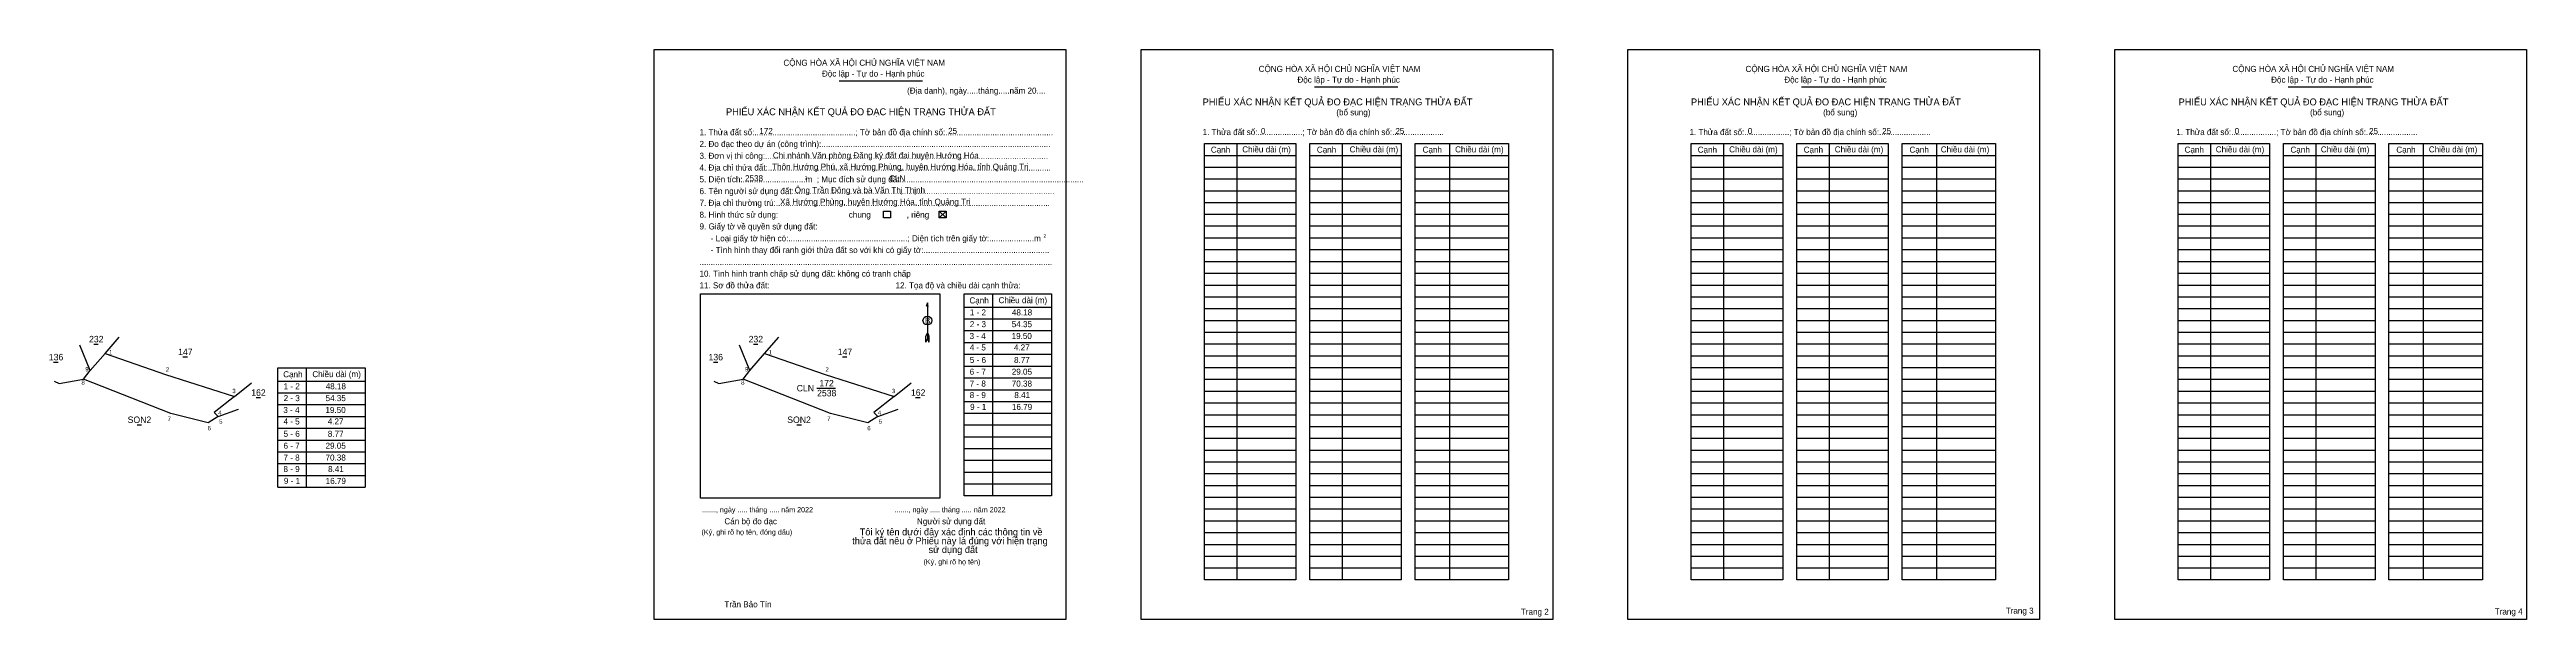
# Model space of a CAD drawing. Extents: x 537164 to 539024, y 1852337 to 1852764.
import ezdxf

# ---------------------------------------------------------------- set-up
doc = ezdxf.new("R2010")
doc.units = 0
for name, color, linetype in [('Level 1', 7, 'Continuous'), ('Level 10', 7, 'Continuous'), ('Level 11', 7, 'Continuous'), ('Level 13', 7, 'Continuous'), ('Level 2', 7, 'Continuous'), ('Level 27', 7, 'Continuous'), ('Level 32', 7, 'Continuous'), ('Level 36', 7, 'Continuous'), ('Level 48', 7, 'Continuous'), ('Level 5', 7, 'Continuous'), ('Level 50', 7, 'Continuous'), ('Level 52', 7, 'Continuous'), ('Level 6', 7, 'Continuous'), ('Level 9', 7, 'Continuous')]:
    doc.layers.add(name, color=color, linetype=linetype)

msp = doc.modelspace()

# ---------------------------------------------------------------- linework, layer by layer
at = {"layer": 'Level 1'}
for p, q in [((537618, 1852764.2), (537618, 1852764.2)), ((537983.6, 1852764.2), (537983.6, 1852764.2)), ((537757, 1852740.8), (537819.5, 1852740.8)), ((538113.9, 1852736.2), (538176.4, 1852736.2)), ((538479.5, 1852736.2), (538542, 1852736.2)), ((538845.1, 1852736.2), (538907.6, 1852736.2)), ((538031.1, 1852684.8), (538099.8, 1852684.8)), ((538055.4, 1852693.7), (538055.4, 1852366.4)), ((538110.3, 1852684.8), (538179, 1852684.8)), ((538134.6, 1852693.7), (538134.6, 1852366.4)), ((538189.5, 1852684.8), (538259.6, 1852684.8)), ((538215.3, 1852693.7), (538215.3, 1852366.4)), ((538396.7, 1852684.8), (538465.4, 1852684.8)), ((538421, 1852693.7), (538421, 1852366.4)), ((538475.9, 1852684.8), (538544.6, 1852684.8)), ((538500.2, 1852693.7), (538500.2, 1852366.4)), ((538555.1, 1852684.8), (538625.2, 1852684.8)), ((538580.9, 1852693.7), (538580.9, 1852366.4)), ((538762.3, 1852684.8), (538831, 1852684.8)), ((538786.6, 1852693.7), (538786.6, 1852366.4)), ((538841.5, 1852684.8), (538910.2, 1852684.8)), ((538865.8, 1852693.7), (538865.8, 1852366.4)), ((538920.6, 1852684.8), (538990.8, 1852684.8)), ((538946.4, 1852693.7), (538946.4, 1852366.4)), ((538031.1, 1852676), (538099.8, 1852676)), ((538031.1, 1852667.2), (538099.8, 1852667.2)), ((538110.3, 1852676), (538179, 1852676)), ((538110.3, 1852667.2), (538179, 1852667.2)), ((538189.5, 1852676), (538259.6, 1852676)), ((538189.5, 1852667.2), (538259.6, 1852667.2)), ((538396.7, 1852676), (538465.4, 1852676)), ((538396.7, 1852667.2), (538465.4, 1852667.2)), ((538475.9, 1852676), (538544.6, 1852676)), ((538475.9, 1852667.2), (538544.6, 1852667.2)), ((538555.1, 1852676), (538625.2, 1852676)), ((538555.1, 1852667.2), (538625.2, 1852667.2)), ((538762.3, 1852676), (538831, 1852676)), ((538762.3, 1852667.2), (538831, 1852667.2)), ((538841.5, 1852676), (538910.2, 1852676)), ((538841.5, 1852667.2), (538910.2, 1852667.2)), ((538920.6, 1852676), (538990.8, 1852676)), ((538920.6, 1852667.2), (538990.8, 1852667.2)), ((538031.1, 1852658.3), (538099.8, 1852658.3)), ((538031.1, 1852649.5), (538099.8, 1852649.5)), ((538110.3, 1852658.3), (538179, 1852658.3)), ((538110.3, 1852649.5), (538179, 1852649.5)), ((538189.5, 1852658.3), (538259.6, 1852658.3)), ((538189.5, 1852649.5), (538259.6, 1852649.5)), ((538396.7, 1852658.3), (538465.4, 1852658.3)), ((538396.7, 1852649.5), (538465.4, 1852649.5)), ((538475.9, 1852658.3), (538544.6, 1852658.3)), ((538475.9, 1852649.5), (538544.6, 1852649.5)), ((538555.1, 1852658.3), (538625.2, 1852658.3)), ((538555.1, 1852649.5), (538625.2, 1852649.5)), ((538762.3, 1852658.3), (538831, 1852658.3)), ((538762.3, 1852649.5), (538831, 1852649.5)), ((538841.5, 1852658.3), (538910.2, 1852658.3)), ((538841.5, 1852649.5), (538910.2, 1852649.5)), ((538920.6, 1852658.3), (538990.8, 1852658.3)), ((538920.6, 1852649.5), (538990.8, 1852649.5)), ((537831.9, 1852642.9), (537837.2, 1852638)), ((537831.9, 1852638), (537837.2, 1852642.9)), ((538031.1, 1852640.6), (538099.8, 1852640.6)), ((538031.1, 1852631.8), (538099.8, 1852631.8)), ((538110.3, 1852640.6), (538179, 1852640.6)), ((538110.3, 1852631.8), (538179, 1852631.8)), ((538189.5, 1852640.6), (538259.6, 1852640.6)), ((538189.5, 1852631.8), (538259.6, 1852631.8)), ((538396.7, 1852640.6), (538465.4, 1852640.6)), ((538396.7, 1852631.8), (538465.4, 1852631.8)), ((538475.9, 1852640.6), (538544.6, 1852640.6)), ((538475.9, 1852631.8), (538544.6, 1852631.8)), ((538555.1, 1852640.6), (538625.2, 1852640.6)), ((538555.1, 1852631.8), (538625.2, 1852631.8)), ((538762.3, 1852640.6), (538831, 1852640.6)), ((538762.3, 1852631.8), (538831, 1852631.8)), ((538841.5, 1852640.6), (538910.2, 1852640.6)), ((538841.5, 1852631.8), (538910.2, 1852631.8)), ((538920.6, 1852640.6), (538990.8, 1852640.6)), ((538920.6, 1852631.8), (538990.8, 1852631.8)), ((538031.1, 1852622.9), (538099.8, 1852622.9)), ((538031.1, 1852614.1), (538099.8, 1852614.1)), ((538110.3, 1852622.9), (538179, 1852622.9)), ((538110.3, 1852614.1), (538179, 1852614.1)), ((538189.5, 1852622.9), (538259.6, 1852622.9)), ((538189.5, 1852614.1), (538259.6, 1852614.1)), ((538396.7, 1852622.9), (538465.4, 1852622.9)), ((538396.7, 1852614.1), (538465.4, 1852614.1)), ((538475.9, 1852622.9), (538544.6, 1852622.9)), ((538475.9, 1852614.1), (538544.6, 1852614.1)), ((538555.1, 1852622.9), (538625.2, 1852622.9)), ((538555.1, 1852614.1), (538625.2, 1852614.1)), ((538762.3, 1852622.9), (538831, 1852622.9)), ((538762.3, 1852614.1), (538831, 1852614.1)), ((538841.5, 1852622.9), (538910.2, 1852622.9)), ((538841.5, 1852614.1), (538910.2, 1852614.1)), ((538920.6, 1852622.9), (538990.8, 1852622.9)), ((538920.6, 1852614.1), (538990.8, 1852614.1)), ((538031.1, 1852605.2), (538099.8, 1852605.2)), ((538031.1, 1852596.4), (538099.8, 1852596.4)), ((538110.3, 1852605.2), (538179, 1852605.2)), ((538110.3, 1852596.4), (538179, 1852596.4)), ((538189.5, 1852605.2), (538259.6, 1852605.2)), ((538189.5, 1852596.4), (538259.6, 1852596.4)), ((538396.7, 1852605.2), (538465.4, 1852605.2)), ((538396.7, 1852596.4), (538465.4, 1852596.4)), ((538475.9, 1852605.2), (538544.6, 1852605.2)), ((538475.9, 1852596.4), (538544.6, 1852596.4)), ((538555.1, 1852605.2), (538625.2, 1852605.2)), ((538555.1, 1852596.4), (538625.2, 1852596.4)), ((538762.3, 1852605.2), (538831, 1852605.2)), ((538762.3, 1852596.4), (538831, 1852596.4)), ((538841.5, 1852605.2), (538910.2, 1852605.2)), ((538841.5, 1852596.4), (538910.2, 1852596.4)), ((538920.6, 1852605.2), (538990.8, 1852605.2)), ((538920.6, 1852596.4), (538990.8, 1852596.4)), ((537652.8, 1852580.8), (537652.8, 1852580.8)), ((537823.1, 1852574.2), (537823.1, 1852547.4)), ((537871.9, 1852580.8), (537871.9, 1852429.4)), ((538031.1, 1852587.5), (538099.8, 1852587.5)), ((538031.1, 1852578.7), (538099.8, 1852578.7)), ((538110.3, 1852587.5), (538179, 1852587.5)), ((538110.3, 1852578.7), (538179, 1852578.7)), ((538189.5, 1852587.5), (538259.6, 1852587.5)), ((538189.5, 1852578.7), (538259.6, 1852578.7)), ((538396.7, 1852587.5), (538465.4, 1852587.5)), ((538396.7, 1852578.7), (538465.4, 1852578.7)), ((538475.9, 1852587.5), (538544.6, 1852587.5)), ((538475.9, 1852578.7), (538544.6, 1852578.7)), ((538555.1, 1852587.5), (538625.2, 1852587.5)), ((538555.1, 1852578.7), (538625.2, 1852578.7)), ((538762.3, 1852587.5), (538831, 1852587.5)), ((538762.3, 1852578.7), (538831, 1852578.7)), ((538841.5, 1852587.5), (538910.2, 1852587.5)), ((538841.5, 1852578.7), (538910.2, 1852578.7)), ((538920.6, 1852587.5), (538990.8, 1852587.5)), ((538920.6, 1852578.7), (538990.8, 1852578.7)), ((537850.7, 1852570.9), (537916.3, 1852570.9)), ((537850.7, 1852562.1), (537916.3, 1852562.1)), ((538031.1, 1852569.9), (538099.8, 1852569.9)), ((538031.1, 1852561), (538099.8, 1852561)), ((538110.3, 1852569.9), (538179, 1852569.9)), ((538110.3, 1852561), (538179, 1852561)), ((538189.5, 1852569.9), (538259.6, 1852569.9)), ((538189.5, 1852561), (538259.6, 1852561)), ((538396.7, 1852569.9), (538465.4, 1852569.9)), ((538396.7, 1852561), (538465.4, 1852561)), ((538475.9, 1852569.9), (538544.6, 1852569.9)), ((538475.9, 1852561), (538544.6, 1852561)), ((538555.1, 1852569.9), (538625.2, 1852569.9)), ((538555.1, 1852561), (538625.2, 1852561)), ((538762.3, 1852569.9), (538831, 1852569.9)), ((538762.3, 1852561), (538831, 1852561)), ((538841.5, 1852569.9), (538910.2, 1852569.9)), ((538841.5, 1852561), (538910.2, 1852561)), ((538920.6, 1852569.9), (538990.8, 1852569.9)), ((538920.6, 1852561), (538990.8, 1852561)), ((537823.1, 1852551.8), (537821.9, 1852549.1)), ((537821.9, 1852544.7), (537821.9, 1852549.1)), ((537823.1, 1852547.4), (537821.9, 1852544.7)), ((537823.1, 1852551.8), (537824.2, 1852549.1)), ((537823.1, 1852551.4), (537824.2, 1852548.7)), ((537823.1, 1852551.1), (537824.2, 1852548.3)), ((537823.1, 1852550.7), (537824.2, 1852547.9)), ((537823.1, 1852550.3), (537824.2, 1852547.5)), ((537823.1, 1852549.9), (537824.2, 1852547.1)), ((537823.1, 1852549.5), (537824.2, 1852546.7)), ((537823.1, 1852549.1), (537824.2, 1852546.3)), ((537823.1, 1852548.7), (537824.2, 1852545.9)), ((537823.1, 1852548.4), (537824.2, 1852545.5)), ((537823.1, 1852548), (537824.2, 1852545.1)), ((537823.1, 1852547.4), (537824.2, 1852544.7)), ((537824.2, 1852544.7), (537824.2, 1852549.1)), ((537850.7, 1852553.3), (537916.3, 1852553.3)), ((537850.7, 1852544.4), (537916.3, 1852544.4)), ((537850.7, 1852535.6), (537916.3, 1852535.6)), ((538031.1, 1852552.2), (538099.8, 1852552.2)), ((538031.1, 1852543.3), (538099.8, 1852543.3)), ((538110.3, 1852552.2), (538179, 1852552.2)), ((538110.3, 1852543.3), (538179, 1852543.3)), ((538189.5, 1852552.2), (538259.6, 1852552.2)), ((538189.5, 1852543.3), (538259.6, 1852543.3)), ((538396.7, 1852552.2), (538465.4, 1852552.2)), ((538396.7, 1852543.3), (538465.4, 1852543.3)), ((538475.9, 1852552.2), (538544.6, 1852552.2)), ((538475.9, 1852543.3), (538544.6, 1852543.3)), ((538555.1, 1852552.2), (538625.2, 1852552.2)), ((538555.1, 1852543.3), (538625.2, 1852543.3)), ((538762.3, 1852552.2), (538831, 1852552.2)), ((538762.3, 1852543.3), (538831, 1852543.3)), ((538841.5, 1852552.2), (538910.2, 1852552.2)), ((538841.5, 1852543.3), (538910.2, 1852543.3)), ((538920.6, 1852552.2), (538990.8, 1852552.2)), ((538920.6, 1852543.3), (538990.8, 1852543.3)), ((537850.7, 1852526.7), (537916.3, 1852526.7)), ((537850.7, 1852517.9), (537916.3, 1852517.9)), ((538031.1, 1852534.5), (538099.8, 1852534.5)), ((538031.1, 1852525.6), (538099.8, 1852525.6)), ((538031.1, 1852516.8), (538099.8, 1852516.8)), ((538110.3, 1852534.5), (538179, 1852534.5)), ((538110.3, 1852525.6), (538179, 1852525.6)), ((538110.3, 1852516.8), (538179, 1852516.8)), ((538189.5, 1852534.5), (538259.6, 1852534.5)), ((538189.5, 1852525.6), (538259.6, 1852525.6)), ((538189.5, 1852516.8), (538259.6, 1852516.8)), ((538396.7, 1852534.5), (538465.4, 1852534.5)), ((538396.7, 1852525.6), (538465.4, 1852525.6)), ((538396.7, 1852516.8), (538465.4, 1852516.8)), ((538475.9, 1852534.5), (538544.6, 1852534.5)), ((538475.9, 1852525.6), (538544.6, 1852525.6)), ((538475.9, 1852516.8), (538544.6, 1852516.8)), ((538555.1, 1852534.5), (538625.2, 1852534.5)), ((538555.1, 1852525.6), (538625.2, 1852525.6)), ((538555.1, 1852516.8), (538625.2, 1852516.8)), ((538762.3, 1852534.5), (538831, 1852534.5)), ((538762.3, 1852525.6), (538831, 1852525.6)), ((538762.3, 1852516.8), (538831, 1852516.8)), ((538841.5, 1852534.5), (538910.2, 1852534.5)), ((538841.5, 1852525.6), (538910.2, 1852525.6)), ((538841.5, 1852516.8), (538910.2, 1852516.8)), ((538920.6, 1852534.5), (538990.8, 1852534.5)), ((538920.6, 1852525.6), (538990.8, 1852525.6)), ((538920.6, 1852516.8), (538990.8, 1852516.8)), ((537850.7, 1852509), (537916.3, 1852509)), ((537850.7, 1852500.2), (537916.3, 1852500.2)), ((538031.1, 1852507.9), (538099.8, 1852507.9)), ((538031.1, 1852499.1), (538099.8, 1852499.1)), ((538110.3, 1852507.9), (538179, 1852507.9)), ((538110.3, 1852499.1), (538179, 1852499.1)), ((538189.5, 1852507.9), (538259.6, 1852507.9)), ((538189.5, 1852499.1), (538259.6, 1852499.1)), ((538396.7, 1852507.9), (538465.4, 1852507.9)), ((538396.7, 1852499.1), (538465.4, 1852499.1)), ((538475.9, 1852507.9), (538544.6, 1852507.9)), ((538475.9, 1852499.1), (538544.6, 1852499.1)), ((538555.1, 1852507.9), (538625.2, 1852507.9)), ((538555.1, 1852499.1), (538625.2, 1852499.1)), ((538762.3, 1852507.9), (538831, 1852507.9)), ((538762.3, 1852499.1), (538831, 1852499.1)), ((538841.5, 1852507.9), (538910.2, 1852507.9)), ((538841.5, 1852499.1), (538910.2, 1852499.1)), ((538920.6, 1852507.9), (538990.8, 1852507.9)), ((538920.6, 1852499.1), (538990.8, 1852499.1)), ((537850.7, 1852491.3), (537916.3, 1852491.3)), ((537850.7, 1852482.5), (537916.3, 1852482.5)), ((538031.1, 1852490.2), (538099.8, 1852490.2)), ((538031.1, 1852481.4), (538099.8, 1852481.4)), ((538110.3, 1852490.2), (538179, 1852490.2)), ((538110.3, 1852481.4), (538179, 1852481.4)), ((538189.5, 1852490.2), (538259.6, 1852490.2)), ((538189.5, 1852481.4), (538259.6, 1852481.4)), ((538396.7, 1852490.2), (538465.4, 1852490.2)), ((538396.7, 1852481.4), (538465.4, 1852481.4)), ((538475.9, 1852490.2), (538544.6, 1852490.2)), ((538475.9, 1852481.4), (538544.6, 1852481.4)), ((538555.1, 1852490.2), (538625.2, 1852490.2)), ((538555.1, 1852481.4), (538625.2, 1852481.4)), ((538762.3, 1852490.2), (538831, 1852490.2)), ((538762.3, 1852481.4), (538831, 1852481.4)), ((538841.5, 1852490.2), (538910.2, 1852490.2)), ((538841.5, 1852481.4), (538910.2, 1852481.4)), ((538920.6, 1852490.2), (538990.8, 1852490.2)), ((538920.6, 1852481.4), (538990.8, 1852481.4)), ((537850.7, 1852473.6), (537916.3, 1852473.6)), ((537850.7, 1852464.8), (537916.3, 1852464.8)), ((538031.1, 1852472.6), (538099.8, 1852472.6)), ((538031.1, 1852463.7), (538099.8, 1852463.7)), ((538110.3, 1852472.6), (538179, 1852472.6)), ((538110.3, 1852463.7), (538179, 1852463.7)), ((538189.5, 1852472.6), (538259.6, 1852472.6)), ((538189.5, 1852463.7), (538259.6, 1852463.7)), ((538396.7, 1852472.6), (538465.4, 1852472.6)), ((538396.7, 1852463.7), (538465.4, 1852463.7)), ((538475.9, 1852472.6), (538544.6, 1852472.6)), ((538475.9, 1852463.7), (538544.6, 1852463.7)), ((538555.1, 1852472.6), (538625.2, 1852472.6)), ((538555.1, 1852463.7), (538625.2, 1852463.7)), ((538762.3, 1852472.6), (538831, 1852472.6)), ((538762.3, 1852463.7), (538831, 1852463.7)), ((538841.5, 1852472.6), (538910.2, 1852472.6)), ((538841.5, 1852463.7), (538910.2, 1852463.7)), ((538920.6, 1852472.6), (538990.8, 1852472.6)), ((538920.6, 1852463.7), (538990.8, 1852463.7)), ((537850.7, 1852456), (537916.3, 1852456)), ((537850.7, 1852447.1), (537916.3, 1852447.1)), ((538031.1, 1852454.9), (538099.8, 1852454.9)), ((538031.1, 1852446), (538099.8, 1852446)), ((538110.3, 1852454.9), (538179, 1852454.9)), ((538110.3, 1852446), (538179, 1852446)), ((538189.5, 1852454.9), (538259.6, 1852454.9)), ((538189.5, 1852446), (538259.6, 1852446)), ((538396.7, 1852454.9), (538465.4, 1852454.9)), ((538396.7, 1852446), (538465.4, 1852446)), ((538475.9, 1852454.9), (538544.6, 1852454.9)), ((538475.9, 1852446), (538544.6, 1852446)), ((538555.1, 1852454.9), (538625.2, 1852454.9)), ((538555.1, 1852446), (538625.2, 1852446)), ((538762.3, 1852454.9), (538831, 1852454.9)), ((538762.3, 1852446), (538831, 1852446)), ((538841.5, 1852454.9), (538910.2, 1852454.9)), ((538841.5, 1852446), (538910.2, 1852446)), ((538920.6, 1852454.9), (538990.8, 1852454.9)), ((538920.6, 1852446), (538990.8, 1852446)), ((537832.5, 1852427.7), (537832.5, 1852427.7)), ((537850.7, 1852438.3), (537916.3, 1852438.3)), ((538031.1, 1852437.2), (538099.8, 1852437.2)), ((538031.1, 1852428.3), (538099.8, 1852428.3)), ((538110.3, 1852437.2), (538179, 1852437.2)), ((538110.3, 1852428.3), (538179, 1852428.3)), ((538189.5, 1852437.2), (538259.6, 1852437.2)), ((538189.5, 1852428.3), (538259.6, 1852428.3)), ((538396.7, 1852437.2), (538465.4, 1852437.2)), ((538396.7, 1852428.3), (538465.4, 1852428.3)), ((538475.9, 1852437.2), (538544.6, 1852437.2)), ((538475.9, 1852428.3), (538544.6, 1852428.3)), ((538555.1, 1852437.2), (538625.2, 1852437.2)), ((538555.1, 1852428.3), (538625.2, 1852428.3)), ((538762.3, 1852437.2), (538831, 1852437.2)), ((538762.3, 1852428.3), (538831, 1852428.3)), ((538841.5, 1852437.2), (538910.2, 1852437.2)), ((538841.5, 1852428.3), (538910.2, 1852428.3)), ((538920.6, 1852437.2), (538990.8, 1852437.2)), ((538920.6, 1852428.3), (538990.8, 1852428.3)), ((538031.1, 1852419.5), (538099.8, 1852419.5)), ((538031.1, 1852410.6), (538099.8, 1852410.6)), ((538110.3, 1852419.5), (538179, 1852419.5)), ((538110.3, 1852410.6), (538179, 1852410.6)), ((538189.5, 1852419.5), (538259.6, 1852419.5)), ((538189.5, 1852410.6), (538259.6, 1852410.6)), ((538396.7, 1852419.5), (538465.4, 1852419.5)), ((538396.7, 1852410.6), (538465.4, 1852410.6)), ((538475.9, 1852419.5), (538544.6, 1852419.5)), ((538475.9, 1852410.6), (538544.6, 1852410.6)), ((538555.1, 1852419.5), (538625.2, 1852419.5)), ((538555.1, 1852410.6), (538625.2, 1852410.6)), ((538762.3, 1852419.5), (538831, 1852419.5)), ((538762.3, 1852410.6), (538831, 1852410.6)), ((538841.5, 1852419.5), (538910.2, 1852419.5)), ((538841.5, 1852410.6), (538910.2, 1852410.6)), ((538920.6, 1852419.5), (538990.8, 1852419.5)), ((538920.6, 1852410.6), (538990.8, 1852410.6)), ((538031.1, 1852401.8), (538099.8, 1852401.8)), ((538031.1, 1852392.9), (538099.8, 1852392.9)), ((538110.3, 1852401.8), (538179, 1852401.8)), ((538110.3, 1852392.9), (538179, 1852392.9)), ((538189.5, 1852401.8), (538259.6, 1852401.8)), ((538189.5, 1852392.9), (538259.6, 1852392.9)), ((538396.7, 1852401.8), (538465.4, 1852401.8)), ((538396.7, 1852392.9), (538465.4, 1852392.9)), ((538475.9, 1852401.8), (538544.6, 1852401.8)), ((538475.9, 1852392.9), (538544.6, 1852392.9)), ((538555.1, 1852401.8), (538625.2, 1852401.8)), ((538555.1, 1852392.9), (538625.2, 1852392.9)), ((538762.3, 1852401.8), (538831, 1852401.8)), ((538762.3, 1852392.9), (538831, 1852392.9)), ((538841.5, 1852401.8), (538910.2, 1852401.8)), ((538841.5, 1852392.9), (538910.2, 1852392.9)), ((538920.6, 1852401.8), (538990.8, 1852401.8)), ((538920.6, 1852392.9), (538990.8, 1852392.9)), ((538031.1, 1852384.1), (538099.8, 1852384.1)), ((538031.1, 1852375.3), (538099.8, 1852375.3)), ((538110.3, 1852384.1), (538179, 1852384.1)), ((538110.3, 1852375.3), (538179, 1852375.3)), ((538189.5, 1852384.1), (538259.6, 1852384.1)), ((538189.5, 1852375.3), (538259.6, 1852375.3)), ((538396.7, 1852384.1), (538465.4, 1852384.1)), ((538396.7, 1852375.3), (538465.4, 1852375.3)), ((538475.9, 1852384.1), (538544.6, 1852384.1)), ((538475.9, 1852375.3), (538544.6, 1852375.3)), ((538555.1, 1852384.1), (538625.2, 1852384.1)), ((538555.1, 1852375.3), (538625.2, 1852375.3)), ((538762.3, 1852384.1), (538831, 1852384.1)), ((538762.3, 1852375.3), (538831, 1852375.3)), ((538841.5, 1852384.1), (538910.2, 1852384.1)), ((538841.5, 1852375.3), (538910.2, 1852375.3)), ((538920.6, 1852384.1), (538990.8, 1852384.1)), ((538920.6, 1852375.3), (538990.8, 1852375.3)), ((537927.1, 1852336.6), (537927.1, 1852336.6)), ((538292.7, 1852336.6), (538292.7, 1852336.6))]:
    msp.add_line(p, q, dxfattribs=at)
for points in [[(538031.1, 1852693.7), (538099.8, 1852693.7), (538099.8, 1852366.4), (538031.1, 1852366.4)], [(538110.3, 1852693.7), (538179, 1852693.7), (538179, 1852366.4), (538110.3, 1852366.4)], [(538189.5, 1852693.7), (538259.6, 1852693.7), (538259.6, 1852366.4), (538189.5, 1852366.4)], [(538396.7, 1852693.7), (538465.4, 1852693.7), (538465.4, 1852366.4), (538396.7, 1852366.4)], [(538475.9, 1852693.7), (538544.6, 1852693.7), (538544.6, 1852366.4), (538475.9, 1852366.4)], [(538555.1, 1852693.7), (538625.2, 1852693.7), (538625.2, 1852366.4), (538555.1, 1852366.4)], [(538762.3, 1852693.7), (538831, 1852693.7), (538831, 1852366.4), (538762.3, 1852366.4)], [(538841.5, 1852693.7), (538910.2, 1852693.7), (538910.2, 1852366.4), (538841.5, 1852366.4)], [(538920.6, 1852693.7), (538990.8, 1852693.7), (538990.8, 1852366.4), (538920.6, 1852366.4)], [(537652.8, 1852580.8), (537832.5, 1852580.8), (537832.5, 1852427.7), (537652.8, 1852427.7)], [(537850.7, 1852580.8), (537916.3, 1852580.8), (537916.3, 1852429.4), (537850.7, 1852429.4)]]:
    msp.add_lwpolyline(points, close=True, dxfattribs=at)
msp.add_lwpolyline([(537823.8, 1852571.3), (537823.1, 1852574.2), (537822.3, 1852571.3)], dxfattribs=at)
msp.add_circle((537823.1, 1852560.8), 3.27, dxfattribs=at)
at = {"layer": 'Level 10'}
msp.add_lwpolyline([(537783, 1852491.9), (537785.9, 1852488.8), (537778.5, 1852484.1), (537750.3, 1852491.1), (537684.7, 1852516.8), (537689.8, 1852523.5), (537700.9, 1852536.1), (537746.4, 1852520.3), (537798.3, 1852504)], close=True, dxfattribs=at)
at = {"layer": 'Level 11'}
msp.add_line((537689.8, 1852523.5), (537682.1, 1852542.3), dxfattribs=at)
at = {"layer": 'Level 2'}
for points in [[(537618, 1852764.2), (537927.1, 1852764.2), (537927.1, 1852336.6), (537618, 1852336.6)], [(537983.6, 1852764.2), (538292.7, 1852764.2), (538292.7, 1852336.6), (537983.6, 1852336.6)], [(538349.2, 1852764.2), (538658.3, 1852764.2), (538658.3, 1852336.6), (538349.2, 1852336.6)], [(538714.8, 1852764.2), (539023.9, 1852764.2), (539023.9, 1852336.6), (538714.8, 1852336.6)]]:
    msp.add_lwpolyline(points, close=True, dxfattribs=at)
at = {"layer": 'Level 27'}
for p, q in [((537700.9, 1852536.1), (537711.6, 1852548.3)), ((537798.3, 1852504), (537810.9, 1852514.1)), ((537785.9, 1852488.8), (537801.1, 1852494.3))]:
    msp.add_line(p, q, dxfattribs=at)
at = {"layer": 'Level 32'}
msp.add_lwpolyline([(537662.7, 1852515.3), (537666.4, 1852513.6), (537684.7, 1852516.8)], dxfattribs=at)
at = {"layer": 'Level 5'}
for p, q in [((537194.5, 1852523.5), (537186.7, 1852542.3)), ((537197.1, 1852543.2), (537200.5, 1852543.2)), ((537205.6, 1852536.1), (537216.3, 1852548.3)), ((537167, 1852529.7), (537170.4, 1852529.7)), ((537264, 1852533.6), (537267.4, 1852533.6)), ((537356.6, 1852525.3), (537356.6, 1852435.8)), ((537302.9, 1852504), (537315.6, 1852514.1)), ((537319, 1852503.1), (537322.3, 1852503.1)), ((537335.4, 1852515.5), (537401, 1852515.5)), ((537335.4, 1852506.6), (537401, 1852506.6)), ((537229.7, 1852482.7), (537233.1, 1852482.7)), ((537290.6, 1852488.8), (537305.8, 1852494.3)), ((537335.4, 1852497.8), (537401, 1852497.8)), ((537335.4, 1852488.9), (537401, 1852488.9)), ((537335.4, 1852480.1), (537401, 1852480.1)), ((537335.4, 1852471.2), (537401, 1852471.2)), ((537335.4, 1852462.4), (537401, 1852462.4)), ((537335.4, 1852453.5), (537401, 1852453.5)), ((537335.4, 1852444.7), (537401, 1852444.7)), ((537335.4, 1852435.8), (537401, 1852435.8))]:
    msp.add_line(p, q, dxfattribs=at)
msp.add_lwpolyline([(537287.6, 1852491.9), (537290.6, 1852488.8), (537283.1, 1852484.1), (537254.9, 1852491.1), (537189.4, 1852516.8), (537194.5, 1852523.5), (537205.6, 1852536.1), (537251, 1852520.3), (537302.9, 1852504)], close=True, dxfattribs=at)
for points in [[(537167.3, 1852515.3), (537171.1, 1852513.6), (537189.4, 1852516.8)], [(537335.4, 1852435.8), (537335.4, 1852525.3), (537401, 1852525.3), (537401, 1852435.8)]]:
    msp.add_lwpolyline(points, dxfattribs=at)
at = {"layer": 'Level 50'}
for points in [[(537790.2, 1852642.9), (537795.5, 1852642.9), (537795.5, 1852638), (537790.2, 1852638)], [(537831.9, 1852642.9), (537837.2, 1852642.9), (537837.2, 1852638), (537831.9, 1852638)]]:
    msp.add_lwpolyline(points, close=True, dxfattribs=at)
at = {"layer": 'Level 9'}
for p, q in [((537692.5, 1852543.2), (537695.8, 1852543.2)), ((537662.4, 1852529.7), (537665.7, 1852529.7)), ((537759.4, 1852533.6), (537762.7, 1852533.6)), ((537740.2, 1852510.1), (537754.2, 1852510.1)), ((537814.3, 1852503.1), (537817.7, 1852503.1)), ((537725.1, 1852482.7), (537728.5, 1852482.7))]:
    msp.add_line(p, q, dxfattribs=at)

# ---------------------------------------------------------------- texts
at = {"layer": 'Level 1'}
for s, height, p in [('CỘNG HÒA XÃ HỘI CHỦ NGHĨA VIỆT NAM', 4.54, (537715, 1852752)), ('Độc lập - Tự do - Hạnh phúc', 4.54, (537744, 1852743.9)), ('CỘNG HÒA XÃ HỘI CHỦ NGHĨA VIỆT NAM', 4.54, (538071.9, 1852747.4)), ('Độc lập - Tự do - Hạnh phúc', 4.54, (538101, 1852739.3)), ('CỘNG HÒA XÃ HỘI CHỦ NGHĨA VIỆT NAM', 4.54, (538437.5, 1852747.4)), ('Độc lập - Tự do - Hạnh phúc', 4.54, (538466.6, 1852739.3)), ('CỘNG HÒA XÃ HỘI CHỦ NGHĨA VIỆT NAM', 4.54, (538803.1, 1852747.4)), ('Độc lập - Tự do - Hạnh phúc', 4.54, (538832.2, 1852739.3)), ('PHIẾU XÁC NHẬN KẾT QUẢ ĐO ĐẠC HIỆN TRẠNG THỬA ĐẤT', 5.19, (537671.9, 1852714.9)), ('(Địa danh), ngày.....tháng.....năm 20....', 4.54, (537807.9, 1852731.1)), ('PHIẾU XÁC NHẬN KẾT QUẢ ĐO ĐẠC HIỆN TRẠNG THỬA ĐẤT', 5.19, (538029.8, 1852722.3)), ('PHIẾU XÁC NHẬN KẾT QUẢ ĐO ĐẠC HIỆN TRẠNG THỬA ĐẤT', 5.19, (538396.5, 1852722.3)), ('PHIẾU XÁC NHẬN KẾT QUẢ ĐO ĐẠC HIỆN TRẠNG THỬA ĐẤT', 5.19, (538762.7, 1852722.3)), ('1. Thửa đất số:.............................................; Tờ bản đồ địa chính số:................................................', 4.5404, (537652, 1852699.9)), ('1. Thửa đất số:....................; Tờ bản đồ địa chính số:.......................', 4.54, (538029.8, 1852700)), ('(bổ sung)', 4.54, (538130.2, 1852714.8)), ('1. Thửa đất số:....................; Tờ bản đồ địa chính số:.......................', 4.54, (538395.4, 1852700)), ('(bổ sung)', 4.54, (538495.8, 1852714.8)), ('1. Thửa đất số:....................; Tờ bản đồ địa chính số:.......................', 4.54, (538761, 1852700)), ('(bổ sung)', 4.54, (538861.4, 1852714.8)), ('3. Đơn vị thi công:..............................................................................................................................', 4.5404, (537652, 1852682.2)), ('2. Đo đạc theo dự án (công trình):......................................................................................................', 4.5404, (537652, 1852691.1)), ('Chi nhánh Văn phòng Đăng ký đất đai huyện Hướng Hóa', 4.54, (537707.1, 1852682.5)), ('Cạnh', 4.54, (538036, 1852686.8)), ('Chiều dài (m)', 4.54, (538059.6, 1852687)), ('Cạnh', 4.54, (538115.6, 1852686.8)), ('Chiều dài (m)', 4.54, (538140.2, 1852687)), ('Cạnh', 4.54, (538195, 1852686.8)), ('Chiều dài (m)', 4.54, (538219.4, 1852687)), ('Cạnh', 4.54, (538401.6, 1852686.8)), ('Chiều dài (m)', 4.54, (538425.2, 1852687)), ('Cạnh', 4.54, (538481.2, 1852686.8)), ('Chiều dài (m)', 4.54, (538504.5, 1852687)), ('Cạnh', 4.54, (538560.6, 1852686.8)), ('Chiều dài (m)', 4.54, (538584.1, 1852687)), ('Cạnh', 4.54, (538767.2, 1852686.8)), ('Chiều dài (m)', 4.54, (538790.6, 1852687)), ('Cạnh', 4.54, (538846.7, 1852686.8)), ('Chiều dài (m)', 4.54, (538869.5, 1852687)), ('Cạnh', 4.54, (538926.2, 1852686.8)), ('Chiều dài (m)', 4.54, (538950.6, 1852687)), ('4. Địa chỉ thửa đất:..............................................................................................................................', 4.5404, (537652, 1852673.4)), ('5. Diện tích:............................m  ; Mục đích sử dụng đất:.................................................................................', 4.5404, (537652, 1852664.6)), ('2', 2.59, (537731, 1852666.6)), ('6. Tên người sử dụng đất:....................................................................................................................', 4.5404, (537652, 1852655.7)), ('7. Địa chỉ thường trú:..........................................................................................................................', 4.5404, (537652, 1852646.9)), ('9. Giấy tờ về quyền sử dụng đất:', 4.54, (537652, 1852629.2)), ('chung                , riêng', 4.54, (537764.1, 1852638)), ('     - Loại giấy tờ hiện có:.....................................................; Diện tích trên giấy tờ:....................m', 4.5404, (537652, 1852620.3)), ('     - Tình hình thay đổi ranh giới thửa đất so với khi có giấy tờ:........................................................', 4.5404, (537652, 1852611.5)), ('2', 2.59, (537910.3, 1852623)), ('10. Tình hình tranh chấp sử dụng đất: không có tranh chấp', 4.54, (537652, 1852593.8)), ('.............................................................................................................................................................', 4.5404, (537652, 1852602.6)), ('11. Sơ đồ thửa đất:', 4.54, (537652, 1852585)), ('12. Tọa độ và chiều dài cạnh thửa:', 4.54, (537799.2, 1852585)), ('Cạnh', 4.54, (537854.7, 1852573.7)), ('Chiều dài (m)', 4.54, (537876.6, 1852573.9)), ('B', 4.42, (537821.4, 1852558.6)), ('......., ngày ..... tháng ..... năm 2022', 3.892, (537653.9, 1852417)), ('Cán bộ đo đạc', 4.54, (537670.7, 1852408)), ('Tôi ký tên dưới đây xác định các thông tin về', 5.16, (537772.3, 1852399.7)), ('......., ngày ..... tháng ..... năm 2022', 3.892, (537798.5, 1852417)), ('Người sử dụng đất', 4.54, (537815.3, 1852408)), ('(Ký, ghi rõ họ tên, đóng dấu)', 3.892, (537653.5, 1852400.2)), ('thửa đất nêu ở Phiếu này là đúng với hiện trạng', 5.16, (537766.7, 1852393)), ('sử dụng đất', 5.16, (537824, 1852386.4)), ('(Ký, ghi rõ họ tên)', 3.892, (537820.2, 1852377.9)), ('Trần Bảo Tín', 4.54, (537670.7, 1852345.7)), ('Trang 2', 4.54, (538268.8, 1852340.1)), ('Trang 3', 4.54, (538632.9, 1852340.9)), ('Trang 4', 4.54, (539000.1, 1852340.3))]:
    msp.add_text(s, height=height, dxfattribs=at).set_placement(p)
at = {"layer": 'Level 13'}
for s, p in [('CLN', (537725, 1852507.7)), ('2538', (537740.3, 1852504)), ('172', (537742, 1852511.4))]:
    msp.add_text(s, height=4.86, dxfattribs=at).set_placement(p)
at = {"layer": 'Level 36'}
for s, p in [('136', (537658.8, 1852531)), ('232', (537688.9, 1852544.5)), ('147', (537755.8, 1852534.9)), ('162', (537810.8, 1852504.4)), ('SON2', (537717.9, 1852484))]:
    msp.add_text(s, height=4.86, dxfattribs=at).set_placement(p)
at = {"layer": 'Level 48'}
msp.add_text('8. Hình thức sử dụng:', height=4.541, dxfattribs=at).set_placement((537652, 1852638))
at = {"layer": 'Level 5'}
for s, height, p in [('136', 4.86, (537163.4, 1852531)), ('232', 4.86, (537193.6, 1852544.5)), ('1', 3.24, (537208.6, 1852535.5)), ('147', 4.86, (537260.5, 1852534.9)), ('9', 3.24, (537190.8, 1852522.7)), ('2', 3.24, (537251.2, 1852522.5)), ('Cạnh', 4.54, (537339.4, 1852518.3)), ('Chiều dài (m)', 4.54, (537361.3, 1852518.4)), ('8', 3.24, (537187.9, 1852512.7)), ('3', 3.24, (537301.2, 1852506.4)), ('162', 4.86, (537315.4, 1852504.4)), ('2 - 3', 4.54, (537339.7, 1852500.4)), ('1 - 2', 4.54, (537339.7, 1852509.3)), ('48.18', 4.54, (537371.3, 1852509.3)), ('54.35', 4.54, (537371.2, 1852500.4)), ('SON2', 4.86, (537222.6, 1852484)), ('7', 3.24, (537252.6, 1852485.6)), ('6', 3.24, (537282.6, 1852478.5)), ('4', 3.24, (537290.6, 1852490)), ('5', 3.24, (537291.3, 1852483.5)), ('3 - 4', 4.54, (537339.5, 1852491.5)), ('4 - 5', 4.54, (537339.6, 1852482.9)), ('19.50', 4.54, (537371.1, 1852491.5)), ('4.27', 4.54, (537372.8, 1852482.9)), ('5 - 6', 4.54, (537339.7, 1852473.6)), ('6 - 7', 4.54, (537339.6, 1852464.7)), ('29.05', 4.54, (537371.2, 1852464.7)), ('8.77', 4.54, (537372.9, 1852473.6)), ('8 - 9', 4.54, (537339.6, 1852447.2)), ('7 - 8', 4.54, (537339.6, 1852455.8)), ('9 - 1', 4.54, (537339.9, 1852438.3)), ('70.38', 4.54, (537371.2, 1852455.8)), ('16.79', 4.54, (537371.3, 1852438.3)), ('8.41', 4.54, (537373.1, 1852447.2))]:
    msp.add_text(s, height=height, dxfattribs=at).set_placement(p)
at = {"layer": 'Level 52'}
for s, p in [('2 - 3', (537855, 1852555.9)), ('1 - 2', (537855, 1852564.7)), ('48.18', (537886.6, 1852564.7)), ('54.35', (537886.5, 1852555.9)), ('3 - 4', (537854.8, 1852547)), ('4 - 5', (537854.9, 1852538.4)), ('19.50', (537886.4, 1852547)), ('4.27', (537888.1, 1852538.4)), ('5 - 6', (537855, 1852529)), ('6 - 7', (537854.9, 1852520.2)), ('29.05', (537886.5, 1852520.2)), ('8.77', (537888.2, 1852529)), ('8 - 9', (537854.9, 1852502.7)), ('7 - 8', (537854.9, 1852511.3)), ('9 - 1', (537855.2, 1852493.8)), ('70.38', (537886.5, 1852511.3)), ('16.79', (537886.6, 1852493.8)), ('8.41', (537888.4, 1852502.7))]:
    msp.add_text(s, height=4.54, dxfattribs=at).set_placement(p)
at = {"layer": 'Level 6'}
for s, height, p in [('172', 4.54, (537696.9, 1852700.8)), ('25', 4.54, (537838.7, 1852700.9)), ('0', 4.54, (538073.6, 1852700.8)), ('25', 4.54, (538174.5, 1852700.8)), ('0', 4.54, (538439.2, 1852700.8)), ('25', 4.54, (538540.1, 1852700.8)), ('0', 4.54, (538804.8, 1852700.8)), ('25', 4.54, (538905.7, 1852700.8)), ('2538', 4.54, (537686.2, 1852665.4)), ('Thôn Hướng Phú, xã Hướng Phùng, huyện Hướng Hóa, tỉnh Quảng Trị', 4.541, (537706.6, 1852674)), ('CLN', 4.54, (537794.4, 1852665.3)), ('Xã Hướng Phùng, huyện Hướng Hóa, tỉnh Quảng Trị', 4.541, (537712.5, 1852647.7)), ('Ông Trần Đông và bà Văn Thị Thịnh', 4.541, (537723.5, 1852656.4))]:
    msp.add_text(s, height=height, dxfattribs=at).set_placement(p)
at = {"layer": 'Level 9'}
for s, p in [('1', (537703.9, 1852535.5)), ('9', (537686.1, 1852522.7)), ('2', (537746.6, 1852522.5)), ('8', (537683.3, 1852512.7)), ('3', (537796.5, 1852506.4)), ('7', (537747.9, 1852485.6)), ('6', (537778, 1852478.5)), ('4', (537785.9, 1852490)), ('5', (537786.6, 1852483.5))]:
    msp.add_text(s, height=3.24, dxfattribs=at).set_placement(p)

doc.saveas('drawing.dxf')
